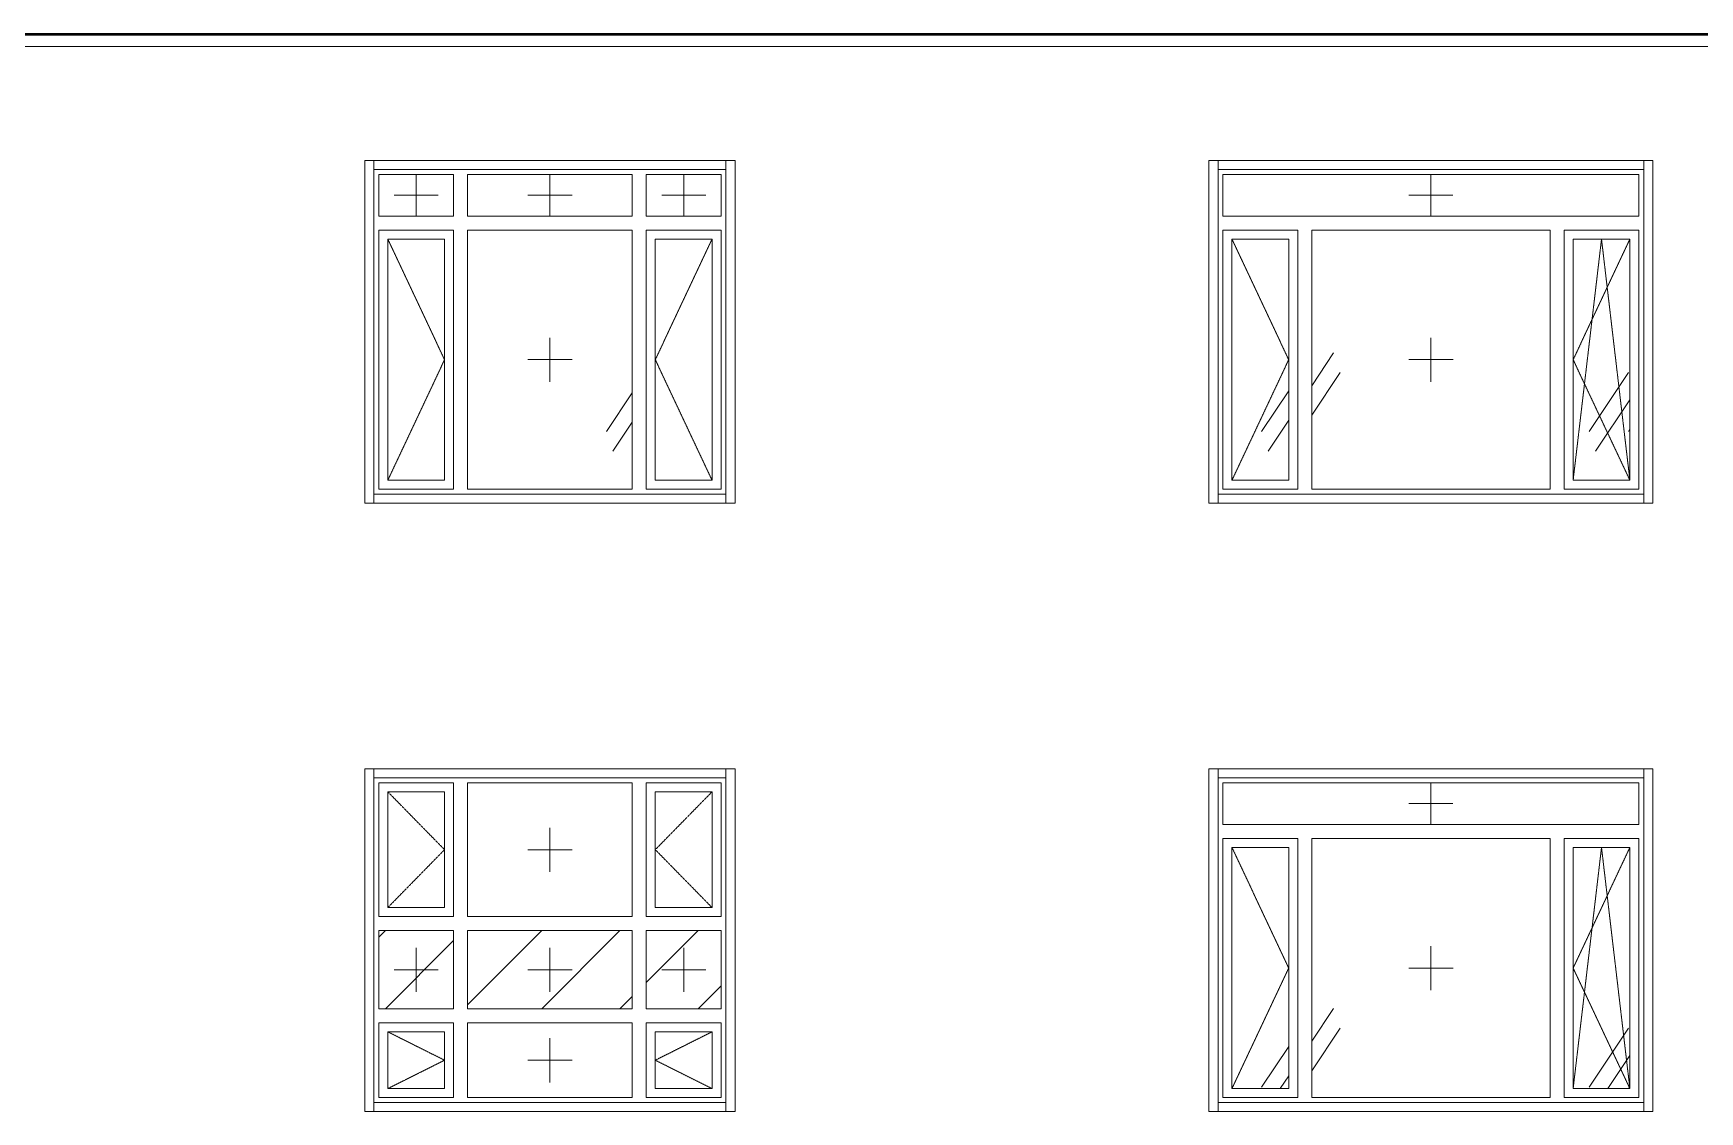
# Model space of a CAD drawing. Header units: millimetres. Extents: x -515342 to 330399, y -224905 to 507333.
# Drawn here: x 129139 to 138184, y 9578 to 15427 of the extents above; entities that cross this region are included whole.
import ezdxf

# ---------------------------------------------------------------- set-up
doc = ezdxf.new("R2010")
doc.units = ezdxf.units.MM
doc.linetypes.add('ASVP_Штриховая_ш2 п1', pattern=[3, 2, -1])
doc.layers.get('0').update_dxf_attribs({"lineweight": 0})
for name, color, linetype, lineweight in [('Витраж', 7, 'Continuous', 0), ('Обобщенные модели', 7, 'Continuous', 0), ('Окна', 7, 'Continuous', 0), ('Окна открывание', 7, 'Continuous', 0)]:
    doc.layers.add(name, color=color, linetype=linetype, lineweight=lineweight)
pattern_1 = [(45, (-0.73, 0), (-212.132, 212.132), [])]
pattern_2 = [(236.31, (1066.07, 1244.6), (-1777.9963, -3556.002), [641.067, -5769.603]), (236.31, (1101.63, 1137.9), (-1777.9963, -3556.002), [384.64, -6026.03]), (236.31, (888.27, 1137.9), (-1777.9963, -3556.002), [384.64, -6026.03])]

# ---------------------------------------------------------------- blocks, each defined once
blk = doc.blocks.new('ОкноРехау_3фр__ - ЛК_1570х1970-V95-О_АР_Эскиз_Фасад 12-1 копия 1')
at = {"layer": 'Окна открывание'}
h = blk.add_hatch(dxfattribs=at)
h.set_pattern_fill('FP_2', color=256, style=0, pattern_type=2)
h.set_pattern_definition(pattern_1)
h.paths.add_polyline_path([(-51446.7, 8068), (-51343.9, 8068), (-51343.9, 8492), (-51749.9, 8492), (-51749.9, 8068), (-51722.3, 8068)])
h = blk.add_hatch(dxfattribs=at)
h.set_pattern_fill('FP_2', color=256, style=0, pattern_type=2)
h.set_pattern_definition(pattern_1)
h.paths.add_polyline_path([(-50373.9, 8068), (-50373.9, 8492), (-51267.9, 8492), (-51267.9, 8068), (-50547.2, 8068)])
h = blk.add_hatch(dxfattribs=at)
h.set_pattern_fill('FP_2', color=256, style=0, pattern_type=2)
h.set_pattern_definition(pattern_1)
h.paths.add_polyline_path([(-49891.9, 8068), (-49891.9, 8492), (-50297.9, 8492), (-50297.9, 8068), (-50097.4, 8068)])
at = {"layer": 'Окна'}
for p, q in [((-51343.9, 9294), (-51749.9, 9294)), ((-51749.9, 9294), (-51749.9, 8568)), ((-51700.9, 9245), (-51700.9, 8617)), ((-51392.9, 9245), (-51700.9, 9245)), ((-51392.9, 9245), (-51392.9, 8617)), ((-51343.9, 8568), (-51343.9, 9294)), ((-50373.9, 9294), (-51267.9, 9294)), ((-51267.9, 8568), (-51267.9, 9294)), ((-50373.9, 8568), (-50373.9, 9294)), ((-49891.9, 9294), (-50297.9, 9294)), ((-50297.9, 8568), (-50297.9, 9294)), ((-50248.9, 9245), (-50248.9, 8617)), ((-49940.9, 9245), (-50248.9, 9245)), ((-49940.9, 9245), (-49940.9, 8617)), ((-49891.9, 8568), (-49891.9, 9294)), ((-51700.9, 8617), (-51392.9, 8617)), ((-50248.9, 8617), (-49940.9, 8617)), ((-51343.9, 8568), (-51749.9, 8568)), ((-50373.9, 8568), (-51267.9, 8568)), ((-49891.9, 8568), (-50297.9, 8568)), ((-51749.9, 8492), (-51749.9, 8068)), ((-51749.9, 8492), (-51343.9, 8492)), ((-51343.9, 8068), (-51343.9, 8492)), ((-51267.9, 8068), (-51267.9, 8492)), ((-51267.9, 8492), (-50373.9, 8492)), ((-50373.9, 8068), (-50373.9, 8492)), ((-50297.9, 8068), (-50297.9, 8492)), ((-50297.9, 8492), (-49891.9, 8492)), ((-49891.9, 8068), (-49891.9, 8492)), ((-51343.9, 8068), (-51749.9, 8068)), ((-50373.9, 8068), (-51267.9, 8068)), ((-49891.9, 8068), (-50297.9, 8068)), ((-51343.9, 7992), (-51749.9, 7992)), ((-51749.9, 7992), (-51749.9, 7586)), ((-51343.9, 7586), (-51343.9, 7992)), ((-50373.9, 7992), (-51267.9, 7992)), ((-51267.9, 7586), (-51267.9, 7992)), ((-50373.9, 7586), (-50373.9, 7992)), ((-49891.9, 7992), (-50297.9, 7992)), ((-50297.9, 7586), (-50297.9, 7992)), ((-49891.9, 7586), (-49891.9, 7992)), ((-51700.9, 7943), (-51700.9, 7635)), ((-51392.9, 7943), (-51700.9, 7943)), ((-51392.9, 7943), (-51392.9, 7635)), ((-50248.9, 7943), (-50248.9, 7635)), ((-49940.9, 7943), (-50248.9, 7943)), ((-49940.9, 7943), (-49940.9, 7635)), ((-51700.9, 7635), (-51392.9, 7635)), ((-50248.9, 7635), (-49940.9, 7635)), ((-51749.9, 7586), (-51343.9, 7586)), ((-51267.9, 7586), (-50373.9, 7586)), ((-50297.9, 7586), (-49891.9, 7586))]:
    blk.add_line(p, q, dxfattribs=at)
at = {"layer": 'Окна открывание', "linetype": 'ASVP_Штриховая_ш2 п1'}
for p, q in [((-51700.9, 9245), (-51392.9, 8931)), ((-49940.9, 9245), (-50248.9, 8931)), ((-50820.9, 8811), (-50820.9, 9051)), ((-51392.9, 8931), (-51700.9, 8617)), ((-50700.9, 8931), (-50940.9, 8931)), ((-50248.9, 8931), (-49940.9, 8617)), ((-51546.9, 8160), (-51546.9, 8400)), ((-50820.9, 8160), (-50820.9, 8400)), ((-50094.9, 8160), (-50094.9, 8400)), ((-51426.9, 8280), (-51666.9, 8280)), ((-50700.9, 8280), (-50940.9, 8280)), ((-49974.9, 8280), (-50214.9, 8280)), ((-51700.9, 7943), (-51392.9, 7789)), ((-50820.9, 7669), (-50820.9, 7909)), ((-49940.9, 7943), (-50248.9, 7789)), ((-51392.9, 7789), (-51700.9, 7635)), ((-50700.9, 7789), (-50940.9, 7789)), ((-50248.9, 7789), (-49940.9, 7635))]:
    blk.add_line(p, q, dxfattribs=at)
blk = doc.blocks.new('Окно_ПВХ_3Створки_3Фрамуги-верх - АР_Окно_ОП_1820_h_х1970_3ст3фр-в-9753981-О_АР_Эскиз_Фасад 12-1 копия 1')
at = {"layer": 'Окна открывание'}
h = blk.add_hatch(dxfattribs=at)
h.set_pattern_fill('FP_1', color=256, style=0, pattern_type=2)
h.set_pattern_definition(pattern_2)
h.paths.add_polyline_path([(-50373.9, 10886), (-50373.9, 12292), (-51267.9, 12292), (-51267.9, 10886), (-50547.2, 10886)])
at = {"layer": 'Окна'}
for p, q in [((-51343.9, 12594), (-51749.9, 12594)), ((-51749.9, 12594), (-51749.9, 12368)), ((-51343.9, 12368), (-51343.9, 12594)), ((-50373.9, 12594), (-51267.9, 12594)), ((-51267.9, 12368), (-51267.9, 12594)), ((-50373.9, 12368), (-50373.9, 12594)), ((-49891.9, 12594), (-50297.9, 12594)), ((-50297.9, 12368), (-50297.9, 12594)), ((-49891.9, 12368), (-49891.9, 12594)), ((-51343.9, 12368), (-51749.9, 12368)), ((-50373.9, 12368), (-51267.9, 12368)), ((-49891.9, 12368), (-50297.9, 12368)), ((-51343.9, 12292), (-51749.9, 12292)), ((-51749.9, 12292), (-51749.9, 10886)), ((-51700.9, 12243), (-51700.9, 10935)), ((-51392.9, 12243), (-51700.9, 12243)), ((-51392.9, 12243), (-51392.9, 10935)), ((-51343.9, 10886), (-51343.9, 12292)), ((-50373.9, 12292), (-51267.9, 12292)), ((-51267.9, 10886), (-51267.9, 12292)), ((-50373.9, 10886), (-50373.9, 12292)), ((-49891.9, 12292), (-50297.9, 12292)), ((-50297.9, 10886), (-50297.9, 12292)), ((-50248.9, 12243), (-50248.9, 10935)), ((-49940.9, 12243), (-50248.9, 12243)), ((-49940.9, 12243), (-49940.9, 10935)), ((-49891.9, 10886), (-49891.9, 12292)), ((-51749.9, 10886), (-51343.9, 10886)), ((-51700.9, 10935), (-51392.9, 10935)), ((-51267.9, 10886), (-50373.9, 10886)), ((-50297.9, 10886), (-49891.9, 10886)), ((-50248.9, 10935), (-49940.9, 10935))]:
    blk.add_line(p, q, dxfattribs=at)
at = {"layer": 'Окна открывание', "linetype": 'ASVP_Штриховая_ш2 п1'}
for p, q in [((-51546.9, 12368), (-51546.9, 12594)), ((-50820.9, 12368), (-50820.9, 12594)), ((-50094.9, 12368), (-50094.9, 12594)), ((-51426.9, 12481), (-51666.9, 12481)), ((-50700.9, 12481), (-50940.9, 12481)), ((-49974.9, 12481), (-50214.9, 12481)), ((-51700.9, 12243), (-51392.9, 11589)), ((-49940.9, 12243), (-50248.9, 11589)), ((-50820.9, 11469), (-50820.9, 11709)), ((-51392.9, 11589), (-51700.9, 10935)), ((-50700.9, 11589), (-50940.9, 11589)), ((-50248.9, 11589), (-49940.9, 10935))]:
    blk.add_line(p, q, dxfattribs=at)
blk = doc.blocks.new('Окно_ПВХ_3Створки_1Фрамуга-верх - АР_Окно_ОП_1820_h_х2370_3ст2фр-в-V96-О_АР_Эскиз_Фасад 12-1 копия 1')
at = {"layer": 'Окна'}
h = blk.add_hatch(dxfattribs=at)
h.set_pattern_fill('FP_1', color=256, style=0, pattern_type=2)
h.set_pattern_definition(pattern_2)
h.paths.add_polyline_path([(-46810.8, 7635), (-46810.8, 8943), (-47118.8, 8943), (-47117.7, 7635), (-46949.1, 7635)])
h = blk.add_hatch(dxfattribs=at)
h.set_pattern_fill('FP_1', color=256, style=0, pattern_type=2)
h.set_pattern_definition(pattern_2)
h.paths.add_polyline_path([(-44958.8, 7635), (-44958.8, 8943), (-45266.8, 8943), (-45266.8, 7635), (-45150, 7635)])
at = {"layer": 'Окна открывание'}
h = blk.add_hatch(dxfattribs=at)
h.set_pattern_fill('FP_1', color=256, style=0, pattern_type=2)
h.set_pattern_definition(pattern_2)
h.paths.add_polyline_path([(-45391.8, 7586), (-45391.8, 8992), (-46685.8, 8992), (-46685.8, 7586), (-45431.1, 7586)])
at = {"layer": 'Окна'}
for p, q in [((-44909.8, 9294), (-47167.8, 9294)), ((-47167.8, 9294), (-47167.8, 9068)), ((-44909.8, 9068), (-44909.8, 9294)), ((-44909.8, 9068), (-47167.8, 9068)), ((-46761.8, 8992), (-47167.8, 8992)), ((-47167.8, 8992), (-47167.8, 7586)), ((-46761.8, 7586), (-46761.8, 8992)), ((-45391.8, 8992), (-46685.8, 8992)), ((-46685.8, 7586), (-46685.8, 8992)), ((-45391.8, 7586), (-45391.8, 8992)), ((-44909.8, 8992), (-45315.8, 8992)), ((-45315.8, 7586), (-45315.8, 8992)), ((-44909.8, 7586), (-44909.8, 8992)), ((-47118.8, 8943), (-47118.8, 7635)), ((-46810.8, 8943), (-47118.8, 8943)), ((-46810.8, 8943), (-46810.8, 7635)), ((-45266.8, 8943), (-45266.8, 7635)), ((-44958.8, 8943), (-45266.8, 8943)), ((-44958.8, 8943), (-44958.8, 7635)), ((-47118.8, 7635), (-46810.8, 7635)), ((-45266.8, 7635), (-44958.8, 7635)), ((-47167.8, 7586), (-46761.8, 7586)), ((-46685.8, 7586), (-45391.8, 7586)), ((-45315.8, 7586), (-44909.8, 7586))]:
    blk.add_line(p, q, dxfattribs=at)
at = {"layer": 'Окна открывание', "linetype": 'ASVP_Штриховая_ш2 п1'}
for p, q in [((-46038.8, 9068), (-46038.8, 9294)), ((-46158.8, 9181), (-45918.8, 9181)), ((-47118.8, 8943), (-46810.8, 8289)), ((-45112.8, 8943), (-45266.8, 7635)), ((-44958.8, 8943), (-45266.8, 8289)), ((-44958.8, 7635), (-45112.8, 8943)), ((-46038.8, 8169), (-46038.8, 8409)), ((-46810.8, 8289), (-47118.8, 7635)), ((-45918.8, 8289), (-46158.8, 8289)), ((-45266.8, 8289), (-44958.8, 7635))]:
    blk.add_line(p, q, dxfattribs=at)
blk = doc.blocks.new('Окно_ПВХ_3Створки_1Фрамуга-верх - АР_Окно_ОП_1820_h_х2370_3ст2фр-в-V97-О_АР_Эскиз_Фасад 12-1 копия 1')
at = {"layer": 'Окна'}
h = blk.add_hatch(dxfattribs=at)
h.set_pattern_fill('FP_1', color=256, style=0, pattern_type=2)
h.set_pattern_definition(pattern_2)
h.paths.add_polyline_path([(-46810.8, 10935), (-46810.8, 12243), (-47118.8, 12243), (-47118.8, 10935), (-46949.1, 10935)])
h = blk.add_hatch(dxfattribs=at)
h.set_pattern_fill('FP_1', color=256, style=0, pattern_type=2)
h.set_pattern_definition(pattern_2)
h.paths.add_polyline_path([(-44958.8, 10935), (-44958.8, 12243), (-45266.8, 12243), (-45266.8, 10935), (-45150, 10935)])
at = {"layer": 'Окна открывание'}
h = blk.add_hatch(dxfattribs=at)
h.set_pattern_fill('FP_1', color=256, style=0, pattern_type=2)
h.set_pattern_definition(pattern_2)
h.paths.add_polyline_path([(-45391.8, 10886), (-45391.8, 12292), (-46685.8, 12292), (-46685.8, 10886), (-45431.1, 10886)])
at = {"layer": 'Окна'}
for p, q in [((-44909.8, 12594), (-47167.8, 12594)), ((-47167.8, 12594), (-47167.8, 12368)), ((-44909.8, 12368), (-44909.8, 12594)), ((-44909.8, 12368), (-47167.8, 12368)), ((-46761.8, 12292), (-47167.8, 12292)), ((-47167.8, 12292), (-47167.8, 10886)), ((-47118.8, 12243), (-47118.8, 10935)), ((-46810.8, 12243), (-47118.8, 12243)), ((-46810.8, 12243), (-46810.8, 10935)), ((-46761.8, 10886), (-46761.8, 12292)), ((-45391.8, 12292), (-46685.8, 12292)), ((-46685.8, 10886), (-46685.8, 12292)), ((-45391.8, 10886), (-45391.8, 12292)), ((-44909.8, 12292), (-45315.8, 12292)), ((-45315.8, 10886), (-45315.8, 12292)), ((-45266.8, 12243), (-45266.8, 10935)), ((-44958.8, 12243), (-45266.8, 12243)), ((-44958.8, 12243), (-44958.8, 10935)), ((-44909.8, 10886), (-44909.8, 12292)), ((-47167.8, 10886), (-46761.8, 10886)), ((-47118.8, 10935), (-46810.8, 10935)), ((-46685.8, 10886), (-45391.8, 10886)), ((-45315.8, 10886), (-44909.8, 10886)), ((-45266.8, 10935), (-44958.8, 10935))]:
    blk.add_line(p, q, dxfattribs=at)
at = {"layer": 'Окна открывание', "linetype": 'ASVP_Штриховая_ш2 п1'}
for p, q in [((-46038.8, 12368), (-46038.8, 12594)), ((-46158.8, 12481), (-45918.8, 12481)), ((-47118.8, 12243), (-46810.8, 11589)), ((-45112.8, 12243), (-45266.8, 10935)), ((-44958.8, 12243), (-45266.8, 11589)), ((-44958.8, 10935), (-45112.8, 12243)), ((-46038.8, 11469), (-46038.8, 11709)), ((-46810.8, 11589), (-47118.8, 10935)), ((-45918.8, 11589), (-46158.8, 11589)), ((-45266.8, 11589), (-44958.8, 10935))]:
    blk.add_line(p, q, dxfattribs=at)
blk = doc.blocks.new('Прямоугольный импост - АР_Откос_Металлический_50х330 Коричневый Правый-9899921-О_АР_Эскиз_Фасад 12-1 копия 1')
at = {"layer": 'Витраж'}
for p, q in [((-43573.8, 2570), (-43573.8, 2620)), ((-43573.8, 2620), (-41263.8, 2620)), ((-43573.8, 2570), (-41263.8, 2570)), ((-41263.8, 2620), (-41263.8, 2570))]:
    blk.add_line(p, q, dxfattribs=at)
blk = doc.blocks.new('Прямоугольный импост - АР_Откос_Металлический_50х330 Коричневый Левый-9899775-О_АР_Эскиз_Фасад 12-1 копия 1')
at = {"layer": 'Витраж'}
for p, q in [((-43573.8, 760), (-43573.8, 810)), ((-41263.8, 810), (-43573.8, 810)), ((-41263.8, 760), (-43573.8, 760)), ((-41263.8, 810), (-41263.8, 760))]:
    blk.add_line(p, q, dxfattribs=at)
blk = doc.blocks.new('Прямоугольный импост - АР_Откос_Металлический_50х330 Коричневый Правый-9899919-О_АР_Эскиз_Фасад 12-1 копия 1')
at = {"layer": 'Витраж'}
for p, q in [((-4449.2, 2620), (-4399.2, 2620)), ((-4449.2, 2620), (-4449.2, 760)), ((-4399.2, 2620), (-4399.2, 760)), ((-4399.2, 760), (-4449.2, 760))]:
    blk.add_line(p, q, dxfattribs=at)
blk = doc.blocks.new('Прямоугольный импост - АР_Откос_Металлический_50х330 Коричневый Левый-9899773-О_АР_Эскиз_Фасад 12-1 копия 1')
at = {"layer": 'Витраж'}
for p, q in [((-6409.2, 2620), (-6359.2, 2620)), ((-6409.2, 760), (-6409.2, 2620)), ((-6359.2, 760), (-6359.2, 2620)), ((-6359.2, 760), (-6409.2, 760))]:
    blk.add_line(p, q, dxfattribs=at)
blk = doc.blocks.new('Прямоугольный импост - АР_Откос_Металлический_50х330 Белый Правый-9899493-О_АР_Эскиз_Фасад 12-1 копия 1')
at = {"layer": 'Витраж'}
for p, q in [((-9974.1, 2570), (-9974.1, 2620)), ((-9974.1, 2620), (-8064.1, 2620)), ((-9974.1, 2570), (-8064.1, 2570)), ((-8064.1, 2620), (-8064.1, 2570))]:
    blk.add_line(p, q, dxfattribs=at)
blk = doc.blocks.new('Прямоугольный импост - АР_Откос_Металлический_50х330 Белый Левый-9898761-О_АР_Эскиз_Фасад 12-1 копия 1')
at = {"layer": 'Витраж'}
for p, q in [((-9974.1, 760), (-9974.1, 810)), ((-8064.1, 810), (-9974.1, 810)), ((-8064.1, 760), (-9974.1, 760)), ((-8064.1, 810), (-8064.1, 760))]:
    blk.add_line(p, q, dxfattribs=at)
blk = doc.blocks.new('Прямоугольный импост - АР_Откос_Металлический_50х330 Белый Правый-9899492-О_АР_Эскиз_Фасад 12-1 копия 1')
at = {"layer": 'Витраж'}
for p, q in [((-8064.1, 2620), (-8014.1, 2620)), ((-8064.1, 2620), (-8064.1, 760)), ((-8014.1, 2620), (-8014.1, 760)), ((-8014.1, 760), (-8064.1, 760))]:
    blk.add_line(p, q, dxfattribs=at)
blk = doc.blocks.new('Прямоугольный импост - АР_Откос_Металлический_50х330 Белый Левый-V99-О_АР_Эскиз_Фасад 12-1 копия 1')
at = {"layer": 'Витраж'}
for p, q in [((-10024.1, 2620), (-9974.1, 2620)), ((-10024.1, 760), (-10024.1, 2620)), ((-9974.1, 760), (-9974.1, 2620)), ((-9974.1, 760), (-10024.1, 760))]:
    blk.add_line(p, q, dxfattribs=at)
blk = doc.blocks.new('Прямоугольный импост - АР_Откос_Металлический_50х330 Белый Правый-9899494-О_АР_Эскиз_Фасад 12-1 копия 1')
at = {"layer": 'Витраж'}
for p, q in [((-47193.8, 2570), (-47193.8, 2620)), ((-47193.8, 2620), (-44883.8, 2620)), ((-47193.8, 2570), (-44883.8, 2570)), ((-44883.8, 2620), (-44883.8, 2570))]:
    blk.add_line(p, q, dxfattribs=at)
blk = doc.blocks.new('Прямоугольный импост - АР_Откос_Металлический_50х330 Белый Левый-9898762-О_АР_Эскиз_Фасад 12-1 копия 1')
at = {"layer": 'Витраж'}
for p, q in [((-47193.8, 760), (-47193.8, 810)), ((-44883.8, 810), (-47193.8, 810)), ((-44883.8, 760), (-47193.8, 760)), ((-44883.8, 810), (-44883.8, 760))]:
    blk.add_line(p, q, dxfattribs=at)
blk = doc.blocks.new('ASVP_ОМ_Водосточный желоб - Желоб 125-9912294-О_АР_Эскиз_Фасад 12-1 копия 1')
at = {"layer": 'Обобщенные модели'}
for p, q in [((-195, 13350), (-101326.1, 13350)), ((-61566.4, 13287.5), (-40064.3, 13287.5))]:
    blk.add_line(p, q, dxfattribs=at)
blk = doc.blocks.new('FP_210-О_АР_Эскиз_Фасад 12-1 копия 1')
at = {"layer": 'Обобщенные модели'}
for p, q in [((-195, 13358.6), (-101326.1, 13358.6)), ((-101326.1, 13354.7), (-195, 13354.7)), ((-53600.7, 13353.1), (-53600.7, 13359)), ((-53500.7, 13353.1), (-53500.7, 13359)), ((-53400.7, 13353.1), (-53400.7, 13359)), ((-53300.7, 13353.1), (-53300.7, 13359)), ((-53200.7, 13353.1), (-53200.7, 13359)), ((-53100.7, 13353.1), (-53100.7, 13359)), ((-53000.7, 13353.1), (-53000.7, 13359)), ((-52900.7, 13353.1), (-52900.7, 13359)), ((-52800.7, 13353.1), (-52800.7, 13359)), ((-52700.7, 13353.1), (-52700.7, 13359)), ((-52600.7, 13353.1), (-52600.7, 13359)), ((-52500.7, 13353.1), (-52500.7, 13359)), ((-52400.7, 13353.1), (-52400.7, 13359)), ((-52300.7, 13353.1), (-52300.7, 13359)), ((-52200.7, 13353.1), (-52200.7, 13359)), ((-52100.7, 13353.1), (-52100.7, 13359)), ((-52000.7, 13353.1), (-52000.7, 13359)), ((-51900.7, 13353.1), (-51900.7, 13359)), ((-51800.7, 13353.1), (-51800.7, 13359)), ((-51700.7, 13353.1), (-51700.7, 13359)), ((-51600.7, 13353.1), (-51600.7, 13359)), ((-51500.7, 13353.1), (-51500.7, 13359)), ((-51400.7, 13353.1), (-51400.7, 13359)), ((-51300.7, 13353.1), (-51300.7, 13359)), ((-51200.7, 13353.1), (-51200.7, 13359)), ((-51100.7, 13353.1), (-51100.7, 13359)), ((-51000.7, 13353.1), (-51000.7, 13359)), ((-50900.7, 13353.1), (-50900.7, 13359)), ((-50800.7, 13353.1), (-50800.7, 13359)), ((-50700.7, 13353.1), (-50700.7, 13359)), ((-50600.7, 13353.1), (-50600.7, 13359)), ((-50500.7, 13353.1), (-50500.7, 13359)), ((-50400.7, 13353.1), (-50400.7, 13359)), ((-50300.7, 13353.1), (-50300.7, 13359)), ((-50200.7, 13353.1), (-50200.7, 13359)), ((-50100.7, 13353.1), (-50100.7, 13359)), ((-50000.7, 13353.1), (-50000.7, 13359)), ((-49900.7, 13353.1), (-49900.7, 13359)), ((-49800.7, 13353.1), (-49800.7, 13359)), ((-49700.7, 13353.1), (-49700.7, 13359)), ((-49600.7, 13353.1), (-49600.7, 13359)), ((-49500.7, 13353.1), (-49500.7, 13359)), ((-49400.7, 13353.1), (-49400.7, 13359)), ((-49300.7, 13353.1), (-49300.7, 13359)), ((-49200.7, 13353.1), (-49200.7, 13359)), ((-49100.7, 13353.1), (-49100.7, 13359)), ((-49000.7, 13353.1), (-49000.7, 13359)), ((-48900.7, 13353.1), (-48900.7, 13359)), ((-48800.7, 13353.1), (-48800.7, 13359)), ((-48700.7, 13353.1), (-48700.7, 13359)), ((-48600.7, 13353.1), (-48600.7, 13359)), ((-48500.7, 13353.1), (-48500.7, 13359)), ((-48400.7, 13353.1), (-48400.7, 13359)), ((-48300.7, 13353.1), (-48300.7, 13359)), ((-48200.7, 13353.1), (-48200.7, 13359)), ((-48100.7, 13353.1), (-48100.7, 13359)), ((-48000.7, 13353.1), (-48000.7, 13359)), ((-47900.7, 13353.1), (-47900.7, 13359)), ((-47800.7, 13353.1), (-47800.7, 13359)), ((-47700.7, 13353.1), (-47700.7, 13359)), ((-47600.7, 13353.1), (-47600.7, 13359)), ((-47500.7, 13353.1), (-47500.7, 13359)), ((-47400.7, 13353.1), (-47400.7, 13359)), ((-47300.7, 13353.1), (-47300.7, 13359)), ((-47200.7, 13353.1), (-47200.7, 13359)), ((-47100.7, 13353.1), (-47100.7, 13359)), ((-47000.7, 13353.1), (-47000.7, 13359)), ((-46900.7, 13353.1), (-46900.7, 13359)), ((-46800.7, 13353.1), (-46800.7, 13359)), ((-46700.7, 13353.1), (-46700.7, 13359)), ((-46600.7, 13353.1), (-46600.7, 13359)), ((-46500.7, 13353.1), (-46500.7, 13359)), ((-46400.7, 13353.1), (-46400.7, 13359)), ((-46300.7, 13353.1), (-46300.7, 13359)), ((-46200.7, 13353.1), (-46200.7, 13359)), ((-46100.7, 13353.1), (-46100.7, 13359)), ((-46000.7, 13353.1), (-46000.7, 13359)), ((-45900.7, 13353.1), (-45900.7, 13359)), ((-45800.7, 13353.1), (-45800.7, 13359)), ((-45700.7, 13353.1), (-45700.7, 13359)), ((-45600.7, 13353.1), (-45600.7, 13359)), ((-45500.7, 13353.1), (-45500.7, 13359)), ((-45400.7, 13353.1), (-45400.7, 13359)), ((-45300.7, 13353.1), (-45300.7, 13359)), ((-45200.7, 13353.1), (-45200.7, 13359)), ((-45100.7, 13353.1), (-45100.7, 13359)), ((-45000.7, 13353.1), (-45000.7, 13359)), ((-44900.7, 13353.1), (-44900.7, 13359)), ((-44800.7, 13353.1), (-44800.7, 13359)), ((-44700.7, 13353.1), (-44700.7, 13359)), ((-44600.7, 13353.1), (-44600.7, 13359))]:
    blk.add_line(p, q, dxfattribs=at)
blk = doc.blocks.new('Влж_Решетка для желоба - Решетка 125-9890054-О_АР_Эскиз_Фасад 12-1 копия 1')
at = {"layer": 'Обобщенные модели'}
h = blk.add_hatch(dxfattribs=at)
h.set_pattern_fill('FP_7', color=256, style=0, pattern_type=2)
h.set_pattern_definition([(0, (-0.73, 0), (0, 100), []), (90, (-0.73, 0), (-100, 6e-15), [])])
h.paths.add_polyline_path([(-195, 13350), (-195, 13352), (-101326.1, 13352), (-101326.1, 13350), (-286, 13350)])
for p, q in [((-195, 13352), (-101326.1, 13352)), ((-101326.1, 13350), (-195, 13350))]:
    blk.add_line(p, q, dxfattribs=at)
blk.add_blockref('FP_210-О_АР_Эскиз_Фасад 12-1 копия 1', (0, 0), dxfattribs=at)
blk = doc.blocks.new('СД_Люблино_Фасады_rvt-1-О_АР_Эскиз_Фасад 12-1 копия 1')
at = {"layer": 'Витраж', "lineweight": 9}
for name, p in [('Прямоугольный импост - АР_Откос_Металлический_50х330 Белый Левый-V99-О_АР_Эскиз_Фасад 12-1 копия 1', (-41801.8, 10050)), ('Прямоугольный импост - АР_Откос_Металлический_50х330 Белый Правый-9899493-О_АР_Эскиз_Фасад 12-1 копия 1', (-41801.8, 10050)), ('Прямоугольный импост - АР_Откос_Металлический_50х330 Белый Правый-9899492-О_АР_Эскиз_Фасад 12-1 копия 1', (-41801.8, 10050)), ('Прямоугольный импост - АР_Откос_Металлический_50х330 Белый Левый-V99-О_АР_Эскиз_Фасад 12-1 копия 1', (-37219.6, 10050)), ('Прямоугольный импост - АР_Откос_Металлический_50х330 Белый Правый-9899494-О_АР_Эскиз_Фасад 12-1 копия 1', (0, 10050)), ('Прямоугольный импост - АР_Откос_Металлический_50х330 Белый Правый-9899492-О_АР_Эскиз_Фасад 12-1 копия 1', (-36819.6, 10050)), ('Прямоугольный импост - АР_Откос_Металлический_50х330 Белый Левый-9898761-О_АР_Эскиз_Фасад 12-1 копия 1', (-41801.8, 10050)), ('Прямоугольный импост - АР_Откос_Металлический_50х330 Белый Левый-9898762-О_АР_Эскиз_Фасад 12-1 копия 1', (0, 10050)), ('Прямоугольный импост - АР_Откос_Металлический_50х330 Белый Левый-V99-О_АР_Эскиз_Фасад 12-1 копия 1', (-41801.8, 6750)), ('Прямоугольный импост - АР_Откос_Металлический_50х330 Белый Правый-9899493-О_АР_Эскиз_Фасад 12-1 копия 1', (-41801.8, 6750)), ('Прямоугольный импост - АР_Откос_Металлический_50х330 Белый Правый-9899492-О_АР_Эскиз_Фасад 12-1 копия 1', (-41801.8, 6750)), ('Прямоугольный импост - АР_Откос_Металлический_50х330 Коричневый Левый-9899773-О_АР_Эскиз_Фасад 12-1 копия 1', (-40834.6, 6750)), ('Прямоугольный импост - АР_Откос_Металлический_50х330 Коричневый Правый-9899921-О_АР_Эскиз_Фасад 12-1 копия 1', (-3620, 6750)), ('Прямоугольный импост - АР_Откос_Металлический_50х330 Коричневый Правый-9899919-О_АР_Эскиз_Фасад 12-1 копия 1', (-40434.6, 6750)), ('Прямоугольный импост - АР_Откос_Металлический_50х330 Белый Левый-9898761-О_АР_Эскиз_Фасад 12-1 копия 1', (-41801.8, 6750)), ('Прямоугольный импост - АР_Откос_Металлический_50х330 Коричневый Левый-9899775-О_АР_Эскиз_Фасад 12-1 копия 1', (-3620, 6750))]:
    blk.add_blockref(name, p, dxfattribs=at)
at = {"layer": 'Обобщенные модели', "lineweight": 9}
for name in ['Влж_Решетка для желоба - Решетка 125-9890054-О_АР_Эскиз_Фасад 12-1 копия 1', 'ASVP_ОМ_Водосточный желоб - Желоб 125-9912294-О_АР_Эскиз_Фасад 12-1 копия 1']:
    blk.add_blockref(name, (0, 0), dxfattribs=at)
at = {"layer": 'Окна', "lineweight": 9}
for name in ['Окно_ПВХ_3Створки_3Фрамуги-верх - АР_Окно_ОП_1820_h_х1970_3ст3фр-в-9753981-О_АР_Эскиз_Фасад 12-1 копия 1', 'Окно_ПВХ_3Створки_1Фрамуга-верх - АР_Окно_ОП_1820_h_х2370_3ст2фр-в-V97-О_АР_Эскиз_Фасад 12-1 копия 1', 'ОкноРехау_3фр__ - ЛК_1570х1970-V95-О_АР_Эскиз_Фасад 12-1 копия 1', 'Окно_ПВХ_3Створки_1Фрамуга-верх - АР_Окно_ОП_1820_h_х2370_3ст2фр-в-V96-О_АР_Эскиз_Фасад 12-1 копия 1']:
    blk.add_blockref(name, (0, 0), dxfattribs=at)

msp = doc.modelspace()

# ---------------------------------------------------------------- block references
msp.add_blockref('СД_Люблино_Фасады_rvt-1-О_АР_Эскиз_Фасад 12-1 копия 1', (182763.6864, 2067.7355))

doc.saveas('drawing.dxf')
